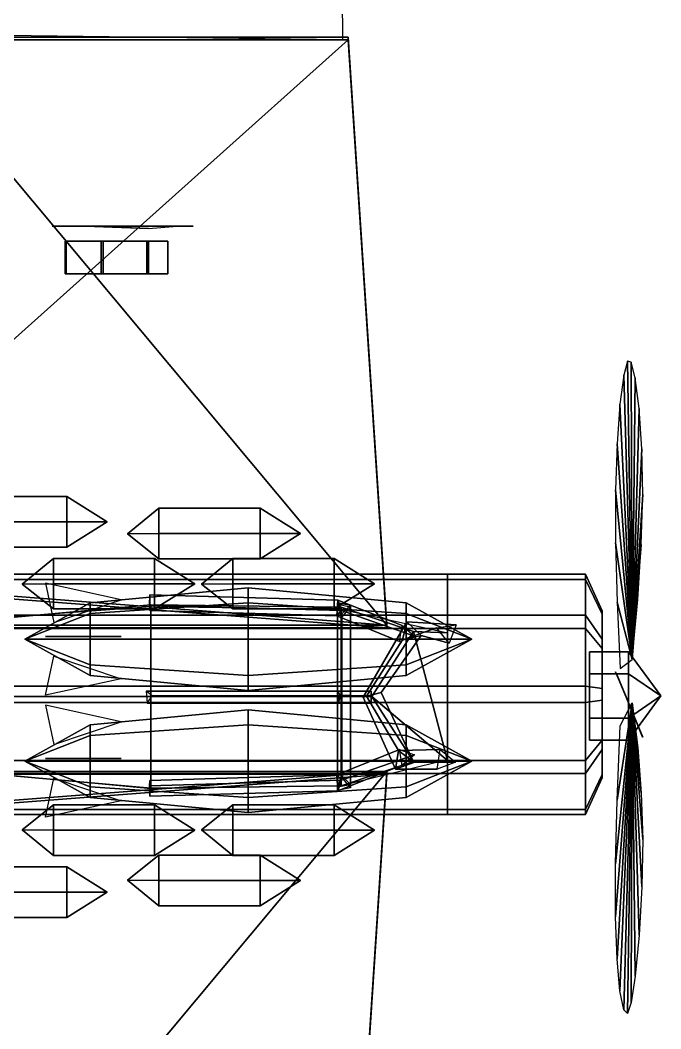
# Model space of a CAD drawing. Header units: metres. Extents: x -42.1 to 28.1, y -49.4 to 49.
# Drawn here: x 4.92 to 28.13, y -12.11 to 24.42 of the extents above; entities that cross this region are included whole.
import ezdxf

# ---------------------------------------------------------------- set-up
doc = ezdxf.new("R2010")
doc.units = ezdxf.units.M

msp = doc.modelspace()

# ---------------------------------------------------------------- linework, layer by layer
at = {"layer": 'AileDroite', "color": 52}
for points in [[(18.201002, 2.510721, 14.481673), (0.401001, 23.807673, 17.242239), (-4.998999, 4.302053, 14.658104)], [(18.201002, 2.510721, 14.481673), (16.801003, 23.807673, 17.463238), (0.401001, 23.807673, 17.242239)], [(0.401001, 23.807673, 17.242239), (16.801003, 23.807673, 17.463238), (16.801003, 23.708088, 17.590345), (0.401001, 23.708088, 17.590345)], [(16.801003, 23.807673, 17.463238), (18.201002, 2.510721, 14.481673), (18.201002, 2.411135, 15.492781), (16.801003, 23.708088, 17.590345)], [(-4.998999, 4.202468, 15.669212), (0.401001, 23.708088, 17.590345), (16.801003, 23.708088, 17.590345)], [(-4.998999, 4.202468, 15.669212), (16.801003, 23.708088, 17.590345), (18.201002, 2.411135, 15.492781)], [(18.201002, 2.510721, 14.481673), (-4.998999, 4.302053, 14.658104), (-8.799, 2.510721, 14.481673)], [(-4.998999, 4.202468, 15.669212), (18.201002, 2.411135, 15.492781), (-8.799, 2.411135, 15.492781)], [(18.201002, 2.510721, 14.481673), (-8.799, 2.510721, 14.481673), (-8.799, 2.411135, 15.492781), (18.201002, 2.411135, 15.492781)]]:
    msp.add_3dface(points, dxfattribs=at)
at = {"layer": 'AileDroiteExt', "color": 54}
msp.add_3dface([(0.601, 23.907124, 17.609949), (3.801001, 48.786743, 20.060375), (16.400999, 48.985779, 20.079977), (16.600998, 23.708086, 17.590345)], dxfattribs=at)
at = {"layer": 'AileGauche', "color": 50}
for points in [[(-4.998999, -4.580197, 15.669212), (-8.799, -2.788864, 15.492781), (18.201002, -2.788864, 15.492781)], [(18.201002, -2.788864, 15.492781), (-8.799, -2.788864, 15.492781), (-8.799, -2.88845, 14.481673), (18.201002, -2.88845, 14.481673)], [(-4.998999, -4.679782, 14.658104), (18.201002, -2.88845, 14.481673), (-8.799, -2.88845, 14.481673)], [(18.201002, -2.788864, 15.492781), (0.401001, -24.085817, 17.590345), (-4.998999, -4.580197, 15.669212)], [(-4.998999, -4.679782, 14.658104), (16.801003, -24.185402, 17.572237), (18.201002, -2.88845, 14.481673)], [(18.201002, -2.788864, 15.492781), (16.801003, -24.085817, 17.590345), (0.401001, -24.085817, 17.590345)], [(16.801003, -24.085817, 17.590345), (18.201002, -2.788864, 15.492781), (18.201002, -2.88845, 14.481673), (16.801003, -24.185402, 17.572237)], [(-4.998999, -4.679782, 14.658104), (0.401001, -24.185402, 17.336239), (16.801003, -24.185402, 17.572237)]]:
    msp.add_3dface(points, dxfattribs=at)
at = {"layer": 'CharniereDroite', "color": 39}
msp.add_3dface([(9.230504, 16.954597, 16.450134), (8.890505, 16.954597, 15.950133), (9.310504, 16.954597, 15.950133)], dxfattribs=at)
at = {"layer": 'Cockpit', "color": 1}
for points in [[(16.42189, 3.413064, 25.797575), (16.554905, 3.035476, 26.295914), (9.605486, 3.233476, 26.159945), (9.613752, 3.611063, 25.637636)], [(16.390303, 2.84027, 25.679218), (16.42189, 3.413064, 25.797575), (9.613752, 3.611063, 25.637636), (9.615718, 3.03827, 25.513584)], [(18.658251, 1.91627, 23.8834), (18.763548, 2.489064, 23.8834), (16.42189, 3.413064, 25.797575), (16.390303, 2.84027, 25.679218)], [(16.568674, 2.808328, 20.616192), (16.409328, 3.265589, 20.616192), (16.409328, 3.315215, 26.070847), (16.568674, 2.918701, 25.802532)], [(16.409328, 3.265589, 20.616192), (16.885, 3.174958, 20.616192), (16.885, 3.236624, 26.017653), (16.409328, 3.315215, 26.070847)], [(16.568674, 2.918701, 25.802532), (16.409328, 3.315215, 26.070847), (16.409328, -0.047227, 28.288916), (16.568674, -0.034857, 27.750385)], [(16.409328, 3.315215, 26.070847), (16.885, 3.236624, 26.017653), (16.885, -0.044765, 28.182158), (16.409328, -0.047227, 28.288916)], [(18.763548, 2.489064, 23.8834), (19.206953, 2.111476, 23.8834), (16.554905, 3.035476, 26.295914), (16.42189, 3.413064, 25.797575)], [(16.554905, 3.035476, 26.295914), (16.390303, 2.84027, 25.679218), (9.615718, 3.03827, 25.513584), (9.605486, 3.233476, 26.159945)], [(19.206953, 2.111476, 23.8834), (18.658251, 1.91627, 23.8834), (16.390303, 2.84027, 25.679218), (16.554905, 3.035476, 26.295914)], [(16.885, 3.174958, 20.616192), (16.568674, 2.808328, 20.616192), (16.568674, 2.918701, 25.802532), (16.885, 3.236624, 26.017653)], [(16.885, 3.236624, 26.017653), (16.568674, 2.918701, 25.802532), (16.568674, -0.034857, 27.750385), (16.885, -0.044765, 28.182158)], [(18.933214, 2.627411, 23.996483), (19.451328, 2.137279, 23.893688), (17.997997, 0.072953, 27.681643), (17.349083, -0.106009, 27.977749)], [(18.770252, 1.97227, 23.706676), (18.933214, 2.627411, 23.996483), (17.349083, -0.106009, 27.977749), (17.461195, -0.065205, 27.142988)], [(20.00437, 2.40433, 21.631954), (20.713001, 2.523203, 21.631954), (18.933214, 2.627411, 23.996483), (18.770252, 1.97227, 23.706676)], [(20.713001, 2.523203, 21.631954), (20.461634, 1.850075, 21.631954), (19.451328, 2.137279, 23.893688), (18.933214, 2.627411, 23.996483)], [(20.461634, 1.850075, 21.631954), (20.00437, 2.40433, 21.631954), (18.770252, 1.97227, 23.706676), (19.451328, 2.137279, 23.893688)], [(19.451328, 2.137279, 23.893688), (18.770252, 1.97227, 23.706676), (17.461195, -0.065205, 27.142988), (17.997997, 0.072953, 27.681643)], [(16.423584, 0.111991, 27.971447), (9.484748, 0.111991, 27.981689), (9.514675, -0.324376, 28.037521), (16.437809, -0.324376, 28.035324)], [(16.526583, -0.057644, 28.434031), (9.701419, -0.057644, 28.386087), (9.484748, 0.111991, 27.981689), (16.423584, 0.111991, 27.971447)], [(17.633083, 0.111991, 27.190752), (16.423584, 0.111991, 27.971447), (16.437809, -0.324376, 28.035324), (17.633083, -0.324376, 27.256796)], [(17.633083, -0.057644, 27.669003), (16.526583, -0.057644, 28.434031), (16.423584, 0.111991, 27.971447), (17.633083, 0.111991, 27.190752)], [(17.349083, -0.106009, 27.977749), (17.997997, 0.072953, 27.681643), (19.185249, -2.4691, 23.941467), (18.512119, -2.707761, 24.034416)], [(17.997997, 0.072953, 27.681643), (17.461195, -0.065205, 27.142988), (18.630993, -2.034955, 23.772409), (19.185249, -2.4691, 23.941467)], [(16.437809, -0.324376, 28.035324), (9.514675, -0.324376, 28.037521), (9.701419, -0.057644, 28.386087), (16.526583, -0.057644, 28.434031)], [(16.568674, -0.034857, 27.750385), (16.409328, -0.047227, 28.288916), (16.409328, -3.348088, 25.833588), (16.568674, -2.949998, 25.568527)], [(16.409328, -0.047227, 28.288916), (16.885, -0.044765, 28.182158), (16.885, -3.269167, 25.781055), (16.409328, -3.348088, 25.833588)], [(17.633083, -0.324376, 27.256796), (16.437809, -0.324376, 28.035324), (16.526583, -0.057644, 28.434031), (17.633083, -0.057644, 27.669003)], [(16.885, -0.044765, 28.182158), (16.568674, -0.034857, 27.750385), (16.568674, -2.949998, 25.568527), (16.885, -3.269167, 25.781055)], [(17.461195, -0.065205, 27.142988), (17.349083, -0.106009, 27.977749), (18.512119, -2.707761, 24.034416), (18.630993, -2.034955, 23.772409)], [(16.390303, -2.917731, 25.679218), (16.42189, -3.490525, 25.797575), (18.763548, -2.566525, 23.8834), (18.658251, -1.993731, 23.8834)], [(16.554905, -3.112937, 26.295914), (16.390303, -2.917731, 25.679218), (18.658251, -1.993731, 23.8834), (19.206953, -2.188937, 23.8834)], [(16.42189, -3.490525, 25.797575), (16.554905, -3.112937, 26.295914), (19.206953, -2.188937, 23.8834), (18.763548, -2.566525, 23.8834)], [(18.630993, -2.034955, 23.772409), (18.512119, -2.707761, 24.034416), (20.022121, -2.70364, 21.587219), (20.140993, -1.995076, 21.596571)], [(19.185249, -2.4691, 23.941467), (18.630993, -2.034955, 23.772409), (20.140993, -1.995076, 21.596571), (20.69525, -2.452292, 21.59053)], [(18.512119, -2.707761, 24.034416), (19.185249, -2.4691, 23.941467), (20.69525, -2.452292, 21.59053), (20.022121, -2.70364, 21.587219)], [(9.605486, -3.310937, 26.159945), (9.615718, -3.115731, 25.513584), (16.390303, -2.917731, 25.679218), (16.554905, -3.112937, 26.295914)], [(9.615718, -3.115731, 25.513584), (9.613752, -3.688525, 25.637636), (16.42189, -3.490525, 25.797575), (16.390303, -2.917731, 25.679218)], [(9.613752, -3.688525, 25.637636), (9.605486, -3.310937, 26.159945), (16.554905, -3.112937, 26.295914), (16.42189, -3.490525, 25.797575)], [(16.568674, -2.949998, 25.568527), (16.409328, -3.348088, 25.833588), (16.409328, -3.477618, 20.471449), (16.568674, -3.020466, 20.459324)], [(16.409328, -3.348088, 25.833588), (16.885, -3.269167, 25.781055), (16.885, -3.386994, 20.469055), (16.409328, -3.477618, 20.471449)], [(16.885, -3.269167, 25.781055), (16.568674, -2.949998, 25.568527), (16.568674, -3.020466, 20.459324), (16.885, -3.386994, 20.469055)]]:
    msp.add_3dface(points, dxfattribs=at)
at = {"layer": 'EssieuDroit', "color": 63}
for points in [[(7.390505, 16.954597, 11.236522), (6.243239, 16.954597, 9.739893), (6.070506, 16.954597, 8.270387)], [(7.390505, 16.954597, 11.236522), (6.070506, 16.954597, 8.270387), (7.282156, 16.954597, 6.60115)], [(9.370504, 16.954597, 15.838394), (7.210505, 16.954597, 16.0783), (7.855949, 16.954597, 13.626314)], [(7.390505, 16.954597, 11.236522), (7.282156, 16.954597, 6.60115), (9.566124, 16.874598, 6.331001)], [(7.390505, 16.954597, 11.236522), (9.566124, 16.874598, 6.331001), (10.607548, 16.954596, 7.116648)], [(7.390505, 16.954597, 11.236522), (10.607548, 16.954596, 7.116648), (11.190505, 16.954597, 8.357626)], [(7.390505, 16.954597, 11.236522), (11.190505, 16.954597, 8.357626), (10.646349, 16.954597, 9.849829)], [(7.390505, 16.954597, 11.236522), (10.646349, 16.954597, 9.849829), (9.350505, 16.954597, 11.127472)], [(7.390505, 16.954597, 11.236522), (9.350505, 16.954597, 11.127472), (8.879545, 16.954596, 13.633793)], [(7.390505, 16.954597, 11.236522), (8.879545, 16.954596, 13.633793), (9.370504, 16.954597, 15.838394)], [(7.855949, 16.954597, 13.626314), (7.390505, 16.954597, 11.236522), (9.370504, 16.954597, 15.838394)]]:
    msp.add_3dface(points, dxfattribs=at)
at = {"layer": 'Fuselage', "color": 58}
for points in [[(20.401001, 2.871346, 21.518616), (-8.418999, 2.871346, 21.518616), (-8.418999, 4.348248, 19.172827), (20.401001, 4.348248, 19.172827)], [(20.401001, 4.348248, 19.172827), (-8.418999, 4.348248, 19.172827), (-8.418999, 4.164268, 16.40694), (20.401001, 4.164268, 16.40694)], [(20.401001, 4.164268, 16.40694), (-8.418999, 4.164268, 16.40694), (-8.418999, 2.389679, 14.277434), (20.401001, 2.389679, 14.277434)], [(20.401001, 0.297686, 22.548296), (-8.418999, 0.297686, 22.548296), (-8.418999, 2.871346, 21.518616), (20.401001, 2.871346, 21.518616)], [(20.401001, 2.389679, 14.277434), (-8.418999, 2.389679, 14.277434), (-8.418999, -0.297687, 13.597705), (20.401001, -0.297687, 13.597705)], [(20.401001, -2.38968, 21.868567), (-8.418999, -2.38968, 21.868567), (-8.418999, 0.297686, 22.548296), (20.401001, 0.297686, 22.548296)], [(20.401001, -0.297687, 13.597705), (-8.418999, -0.297687, 13.597705), (-8.418999, -2.871345, 14.627386), (20.401001, -2.871345, 14.627386)], [(20.401001, -4.164268, 19.739059), (-8.418999, -4.164268, 19.739059), (-8.418999, -2.38968, 21.868567), (20.401001, -2.38968, 21.868567)], [(20.401001, -2.871345, 14.627386), (-8.418999, -2.871345, 14.627386), (-8.418999, -4.348248, 16.973173), (20.401001, -4.348248, 16.973173)], [(20.401001, -4.348248, 16.973173), (-8.418999, -4.348248, 16.973173), (-8.418999, -4.164268, 19.739059), (20.401001, -4.164268, 19.739059)]]:
    msp.add_3dface(points, dxfattribs=at)
at = {"layer": 'FuselageAvant', "color": 51}
for points in [[(25.400999, 2.871346, 21.518616), (20.401001, 2.871346, 21.518616), (20.401001, 4.348248, 19.172827), (25.400999, 4.348248, 19.172827)], [(25.400999, 4.348248, 19.172827), (20.401001, 4.348248, 19.172827), (20.401001, 4.164268, 16.40694), (25.400999, 4.164268, 16.40694)], [(25.400999, 4.164268, 16.40694), (20.401001, 4.164268, 16.40694), (20.401001, 2.389679, 14.277434), (25.400999, 2.389679, 14.277434)], [(26.000999, 2, 20.473), (25.400999, 2.871346, 21.518616), (25.400999, 4.348248, 19.172827), (26.000999, 3.028719, 18.839071)], [(26.000999, 3.028719, 18.839071), (25.400999, 4.348248, 19.172827), (25.400999, 4.164268, 16.40694), (26.000999, 2.900569, 16.912527)], [(26.000999, 2.900569, 16.912527), (25.400999, 4.164268, 16.40694), (25.400999, 2.389679, 14.277434), (26.000999, 1.664501, 15.429246)], [(26.000999, -2, 15.673), (26.000999, 2, 20.473), (26.000999, 3.028719, 18.839071)], [(26.000999, -2, 15.673), (26.000999, 3.028719, 18.839071), (26.000999, 2.900569, 16.912527)], [(25.400999, 0.297686, 22.548296), (20.401001, 0.297686, 22.548296), (20.401001, 2.871346, 21.518616), (25.400999, 2.871346, 21.518616)], [(26.000999, 0.207349, 21.190212), (25.400999, 0.297686, 22.548296), (25.400999, 2.871346, 21.518616), (26.000999, 2, 20.473)], [(26.000999, -2, 15.673), (26.000999, 2.900569, 16.912527), (26.000999, 1.664501, 15.429246)], [(25.400999, 2.389679, 14.277434), (20.401001, 2.389679, 14.277434), (20.401001, -0.297687, 13.597705), (25.400999, -0.297687, 13.597705)], [(26.000999, 1.664501, 15.429246), (25.400999, 2.389679, 14.277434), (25.400999, -0.297687, 13.597705), (26.000999, -0.20735, 14.955789)], [(26.000999, -2, 15.673), (26.000999, 0.207349, 21.190212), (26.000999, 2, 20.473)], [(26.000999, -2, 15.673), (26.000999, 1.664501, 15.429246), (26.000999, -0.20735, 14.955789)], [(25.400999, -2.38968, 21.868567), (20.401001, -2.38968, 21.868567), (20.401001, 0.297686, 22.548296), (25.400999, 0.297686, 22.548296)], [(26.000999, -1.664502, 20.716755), (25.400999, -2.38968, 21.868567), (25.400999, 0.297686, 22.548296), (26.000999, 0.207349, 21.190212)], [(26.000999, -2, 15.673), (26.000999, -1.664502, 20.716755), (26.000999, 0.207349, 21.190212)], [(25.400999, -0.297687, 13.597705), (20.401001, -0.297687, 13.597705), (20.401001, -2.871345, 14.627386), (25.400999, -2.871345, 14.627386)], [(26.000999, -0.20735, 14.955789), (25.400999, -0.297687, 13.597705), (25.400999, -2.871345, 14.627386), (26.000999, -2, 15.673)], [(26.000999, -2.90057, 19.233473), (25.400999, -4.164268, 19.739059), (25.400999, -2.38968, 21.868567), (26.000999, -1.664502, 20.716755)], [(26.000999, -2, 15.673), (26.000999, -2.90057, 19.233473), (26.000999, -1.664502, 20.716755)], [(26.000999, -2, 15.673), (25.400999, -2.871345, 14.627386), (25.400999, -4.348248, 16.973173), (26.000999, -3.028718, 17.306931)], [(26.000999, -2, 15.673), (26.000999, -3.028718, 17.306931), (26.000999, -2.90057, 19.233473)], [(25.400999, -4.164268, 19.739059), (20.401001, -4.164268, 19.739059), (20.401001, -2.38968, 21.868567), (25.400999, -2.38968, 21.868567)], [(25.400999, -2.871345, 14.627386), (20.401001, -2.871345, 14.627386), (20.401001, -4.348248, 16.973173), (25.400999, -4.348248, 16.973173)], [(26.000999, -3.028718, 17.306931), (25.400999, -4.348248, 16.973173), (25.400999, -4.164268, 19.739059), (26.000999, -2.90057, 19.233473)], [(25.400999, -4.348248, 16.973173), (20.401001, -4.348248, 16.973173), (20.401001, -4.164268, 19.739059), (25.400999, -4.164268, 19.739059)]]:
    msp.add_3dface(points, dxfattribs=at)
at = {"layer": 'HBomb1', "color": 38}
for points in [[(13.181002, 3.85989, 11.655283), (13.181002, 3.315819, 12.968788), (7.453436, 2.931102, 12.584071), (7.453436, 3.315819, 11.655283)], [(13.181002, 3.315819, 10.341777), (13.181002, 3.85989, 11.655283), (7.453436, 3.315819, 11.655283), (7.453437, 2.931102, 10.726494)], [(18.908567, 3.315819, 11.655283), (18.908567, 2.931102, 12.584071), (13.181002, 3.315819, 12.968788), (13.181002, 3.85989, 11.655283)], [(18.908567, 2.931102, 10.726495), (18.908567, 3.315819, 11.655283), (13.181002, 3.85989, 11.655283), (13.181002, 3.315819, 10.341777)], [(7.453436, 3.315819, 11.655283), (7.453436, 2.931102, 12.584071), (5.081002, 2.002313, 11.655283)], [(7.453437, 2.931102, 10.726494), (7.453436, 3.315819, 11.655283), (5.081002, 2.002313, 11.655283)], [(13.181002, 3.315819, 12.968788), (13.181002, 2.002313, 13.51286), (7.453436, 2.002313, 12.968788), (7.453436, 2.931102, 12.584071)], [(13.181002, 2.002313, 9.797705), (13.181002, 3.315819, 10.341777), (7.453437, 2.931102, 10.726494), (7.453437, 2.002313, 10.341778)], [(18.908567, 2.931102, 12.584071), (18.908567, 2.002313, 12.968788), (13.181002, 2.002313, 13.51286), (13.181002, 3.315819, 12.968788)], [(18.908567, 2.002313, 10.341778), (18.908567, 2.931102, 10.726495), (13.181002, 3.315819, 10.341777), (13.181002, 2.002313, 9.797705)], [(21.281002, 2.002313, 11.655283), (21.281002, 2.002313, 11.655283), (18.908567, 2.931102, 12.584071), (18.908567, 3.315819, 11.655283)], [(21.281002, 2.002313, 11.655283), (21.281002, 2.002313, 11.655283), (18.908567, 3.315819, 11.655283), (18.908567, 2.931102, 10.726495)], [(7.453436, 2.931102, 12.584071), (7.453436, 2.002313, 12.968788), (5.081002, 2.002313, 11.655283)], [(7.453437, 2.002313, 10.341778), (7.453437, 2.931102, 10.726494), (5.081002, 2.002313, 11.655283)], [(21.281002, 2.002313, 11.655283), (21.281002, 2.002313, 11.655283), (18.908567, 2.002313, 12.968788), (18.908567, 2.931102, 12.584071)], [(21.281002, 2.002313, 11.655283), (21.281002, 2.002313, 11.655283), (18.908567, 2.931102, 10.726495), (18.908567, 2.002313, 10.341778)], [(7.453437, 1.073525, 10.726494), (7.453437, 2.002313, 10.341778), (5.081002, 2.002313, 11.655283)], [(7.453436, 0.688808, 11.655283), (7.453437, 1.073525, 10.726494), (5.081002, 2.002313, 11.655283)], [(7.453436, 1.073524, 12.584071), (7.453436, 0.688808, 11.655283), (5.081002, 2.002313, 11.655283)], [(7.453436, 2.002313, 12.968788), (7.453436, 1.073524, 12.584071), (5.081002, 2.002313, 11.655283)], [(13.181002, 2.002313, 13.51286), (13.181002, 0.688807, 12.968788), (7.453436, 1.073524, 12.584071), (7.453436, 2.002313, 12.968788)], [(13.181002, 0.688807, 10.341777), (13.181002, 2.002313, 9.797705), (7.453437, 2.002313, 10.341778), (7.453437, 1.073525, 10.726494)], [(18.908567, 1.073525, 10.726495), (18.908567, 2.002313, 10.341778), (13.181002, 2.002313, 9.797705), (13.181002, 0.688807, 10.341777)], [(18.908567, 2.002313, 12.968788), (18.908567, 1.073524, 12.584071), (13.181002, 0.688807, 12.968788), (13.181002, 2.002313, 13.51286)], [(21.281002, 2.002313, 11.655283), (21.281002, 2.002313, 11.655283), (18.908567, 2.002313, 10.341778), (18.908567, 1.073525, 10.726495)], [(21.281002, 2.002313, 11.655283), (21.281002, 2.002313, 11.655283), (18.908567, 1.073525, 10.726495), (18.908567, 0.688808, 11.655283)], [(21.281002, 2.002313, 11.655283), (21.281002, 2.002313, 11.655283), (18.908567, 0.688808, 11.655283), (18.908567, 1.073524, 12.584071)], [(21.281002, 2.002313, 11.655283), (21.281002, 2.002313, 11.655283), (18.908567, 1.073524, 12.584071), (18.908567, 2.002313, 12.968788)], [(13.181002, 0.144735, 11.655283), (13.181002, 0.688807, 10.341777), (7.453437, 1.073525, 10.726494), (7.453436, 0.688808, 11.655283)], [(13.181002, 0.688807, 12.968788), (13.181002, 0.144735, 11.655283), (7.453436, 0.688808, 11.655283), (7.453436, 1.073524, 12.584071)], [(18.908567, 0.688808, 11.655283), (18.908567, 1.073525, 10.726495), (13.181002, 0.688807, 10.341777), (13.181002, 0.144735, 11.655283)], [(18.908567, 1.073524, 12.584071), (18.908567, 0.688808, 11.655283), (13.181002, 0.144735, 11.655283), (13.181002, 0.688807, 12.968788)]]:
    msp.add_3dface(points, dxfattribs=at)
at = {"layer": 'HBomb1A1', "color": 35}
msp.add_3dface([(8.573437, 2.098808, 10.285282), (5.833436, 2.098808, 9.685283), (6.133437, 2.098808, 11.105283)], dxfattribs=at)
at = {"layer": 'HBomb1A2', "color": 36}
msp.add_3dface([(8.573437, 0.568808, 11.655283), (5.833436, -0.031192, 11.655283), (6.133437, 1.388808, 11.655283)], dxfattribs=at)
at = {"layer": 'HBomb1A3', "color": 37}
msp.add_3dface([(8.573437, 2.098808, 12.965282), (5.833436, 2.098808, 13.565283), (6.133437, 2.098808, 12.145282)], dxfattribs=at)
at = {"layer": 'HBomb1A4', "color": 34}
msp.add_3dface([(8.573437, 3.428808, 11.655283), (5.833436, 4.028808, 11.655283), (6.133437, 2.608808, 11.655283)], dxfattribs=at)
at = {"layer": 'HBomb2', "color": 23}
for points in [[(13.181002, -0.56011, 11.655283), (13.181002, -1.104181, 12.968788), (7.453436, -1.488898, 12.584071), (7.453436, -1.104182, 11.655283)], [(13.181002, -1.104181, 10.341777), (13.181002, -0.56011, 11.655283), (7.453436, -1.104182, 11.655283), (7.453437, -1.488899, 10.726494)], [(18.908567, -1.104182, 11.655283), (18.908567, -1.488898, 12.584071), (13.181002, -1.104181, 12.968788), (13.181002, -0.56011, 11.655283)], [(18.908567, -1.488899, 10.726495), (18.908567, -1.104182, 11.655283), (13.181002, -0.56011, 11.655283), (13.181002, -1.104181, 10.341777)], [(7.453436, -1.104182, 11.655283), (7.453436, -1.488898, 12.584071), (5.081002, -2.417687, 11.655283)], [(7.453437, -1.488899, 10.726494), (7.453436, -1.104182, 11.655283), (5.081002, -2.417687, 11.655283)], [(13.181002, -1.104181, 12.968788), (13.181002, -2.417687, 13.51286), (7.453436, -2.417687, 12.968788), (7.453436, -1.488898, 12.584071)], [(13.181002, -2.417687, 9.797705), (13.181002, -1.104181, 10.341777), (7.453437, -1.488899, 10.726494), (7.453437, -2.417687, 10.341778)], [(18.908567, -1.488898, 12.584071), (18.908567, -2.417687, 12.968788), (13.181002, -2.417687, 13.51286), (13.181002, -1.104181, 12.968788)], [(18.908567, -2.417687, 10.341778), (18.908567, -1.488899, 10.726495), (13.181002, -1.104181, 10.341777), (13.181002, -2.417687, 9.797705)], [(21.281002, -2.417687, 11.655283), (21.281002, -2.417687, 11.655283), (18.908567, -1.488898, 12.584071), (18.908567, -1.104182, 11.655283)], [(21.281002, -2.417687, 11.655283), (21.281002, -2.417687, 11.655283), (18.908567, -1.104182, 11.655283), (18.908567, -1.488899, 10.726495)], [(7.453436, -1.488898, 12.584071), (7.453436, -2.417687, 12.968788), (5.081002, -2.417687, 11.655283)], [(7.453437, -2.417687, 10.341778), (7.453437, -1.488899, 10.726494), (5.081002, -2.417687, 11.655283)], [(21.281002, -2.417687, 11.655283), (21.281002, -2.417687, 11.655283), (18.908567, -2.417687, 12.968788), (18.908567, -1.488898, 12.584071)], [(21.281002, -2.417687, 11.655283), (21.281002, -2.417687, 11.655283), (18.908567, -1.488899, 10.726495), (18.908567, -2.417687, 10.341778)], [(7.453437, -3.346476, 10.726494), (7.453437, -2.417687, 10.341778), (5.081002, -2.417687, 11.655283)], [(7.453436, -3.731192, 11.655283), (7.453437, -3.346476, 10.726494), (5.081002, -2.417687, 11.655283)], [(7.453436, -3.346476, 12.584071), (7.453436, -3.731192, 11.655283), (5.081002, -2.417687, 11.655283)], [(7.453436, -2.417687, 12.968788), (7.453436, -3.346476, 12.584071), (5.081002, -2.417687, 11.655283)], [(13.181002, -2.417687, 13.51286), (13.181002, -3.731193, 12.968788), (7.453436, -3.346476, 12.584071), (7.453436, -2.417687, 12.968788)], [(13.181002, -3.731193, 10.341777), (13.181002, -2.417687, 9.797705), (7.453437, -2.417687, 10.341778), (7.453437, -3.346476, 10.726494)], [(18.908567, -3.346476, 10.726495), (18.908567, -2.417687, 10.341778), (13.181002, -2.417687, 9.797705), (13.181002, -3.731193, 10.341777)], [(18.908567, -2.417687, 12.968788), (18.908567, -3.346476, 12.584071), (13.181002, -3.731193, 12.968788), (13.181002, -2.417687, 13.51286)], [(21.281002, -2.417687, 11.655283), (21.281002, -2.417687, 11.655283), (18.908567, -2.417687, 10.341778), (18.908567, -3.346476, 10.726495)], [(21.281002, -2.417687, 11.655283), (21.281002, -2.417687, 11.655283), (18.908567, -3.346476, 10.726495), (18.908567, -3.731192, 11.655283)], [(21.281002, -2.417687, 11.655283), (21.281002, -2.417687, 11.655283), (18.908567, -3.731192, 11.655283), (18.908567, -3.346476, 12.584071)], [(21.281002, -2.417687, 11.655283), (21.281002, -2.417687, 11.655283), (18.908567, -3.346476, 12.584071), (18.908567, -2.417687, 12.968788)], [(13.181002, -4.275265, 11.655283), (13.181002, -3.731193, 10.341777), (7.453437, -3.346476, 10.726494), (7.453436, -3.731192, 11.655283)], [(13.181002, -3.731193, 12.968788), (13.181002, -4.275265, 11.655283), (7.453436, -3.731192, 11.655283), (7.453436, -3.346476, 12.584071)], [(18.908567, -3.731192, 11.655283), (18.908567, -3.346476, 10.726495), (13.181002, -3.731193, 10.341777), (13.181002, -4.275265, 11.655283)], [(18.908567, -3.346476, 12.584071), (18.908567, -3.731192, 11.655283), (13.181002, -4.275265, 11.655283), (13.181002, -3.731193, 12.968788)]]:
    msp.add_3dface(points, dxfattribs=at)
at = {"layer": 'HBomb2A1', "color": 20}
msp.add_3dface([(8.573437, -2.321192, 10.285282), (5.833436, -2.321192, 9.685283), (6.133437, -2.321192, 11.105283)], dxfattribs=at)
at = {"layer": 'HBomb2A2', "color": 21}
msp.add_3dface([(8.573437, -3.851192, 11.655283), (5.833436, -4.451192, 11.655283), (6.133437, -3.031192, 11.655283)], dxfattribs=at)
at = {"layer": 'HBomb2A3', "color": 22}
msp.add_3dface([(8.573437, -2.321192, 12.965282), (5.833436, -2.321192, 13.565283), (6.133437, -2.321192, 12.145282)], dxfattribs=at)
at = {"layer": 'HBomb2A4', "color": 19}
msp.add_3dface([(8.573437, -0.991192, 11.655283), (5.833436, -0.391192, 11.655283), (6.133437, -1.811192, 11.655283)], dxfattribs=at)
at = {"layer": 'LBomb1', "color": 18}
for points in [[(12.621163, -4.005752, 13.497169), (12.621163, -4.920777, 14.025461), (11.491697, -4.907333, 12.96888)], [(12.621163, -4.005752, 12.440591), (12.621163, -4.005752, 13.497169), (11.491697, -4.907333, 12.96888)], [(12.621163, -4.920778, 11.912299), (12.621163, -4.005752, 12.440591), (11.491697, -4.907333, 12.96888)], [(16.289337, -4.005752, 13.497169), (16.289337, -4.920777, 14.025461), (12.621163, -4.920777, 14.025461), (12.621163, -4.005752, 13.497169)], [(16.289337, -4.005752, 12.440591), (16.289337, -4.005752, 13.497169), (12.621163, -4.005752, 13.497169), (12.621163, -4.005752, 12.440591)], [(16.289337, -4.920778, 11.912299), (16.289337, -4.005752, 12.440591), (12.621163, -4.005752, 12.440591), (12.621163, -4.920778, 11.912299)], [(17.750389, -4.920777, 12.96888), (17.750389, -4.920777, 12.96888), (16.289337, -4.920777, 14.025461), (16.289337, -4.005752, 13.497169)], [(17.750389, -4.920777, 12.96888), (17.750389, -4.920777, 12.96888), (16.289337, -4.005752, 13.497169), (16.289337, -4.005752, 12.440591)], [(17.750389, -4.920777, 12.96888), (17.750389, -4.920777, 12.96888), (16.289337, -4.005752, 12.440591), (16.289337, -4.920778, 11.912299)], [(12.621163, -5.835803, 12.440591), (12.621163, -4.920778, 11.912299), (11.491697, -4.907333, 12.96888)], [(12.621163, -5.835803, 13.497169), (12.621163, -5.835803, 12.440591), (11.491697, -4.907333, 12.96888)], [(12.621163, -4.920777, 14.025461), (12.621163, -5.835803, 13.497169), (11.491697, -4.907333, 12.96888)], [(16.289337, -4.920777, 14.025461), (16.289337, -5.835803, 13.497169), (12.621163, -5.835803, 13.497169), (12.621163, -4.920777, 14.025461)], [(16.289337, -5.835803, 12.440591), (16.289337, -4.920778, 11.912299), (12.621163, -4.920778, 11.912299), (12.621163, -5.835803, 12.440591)], [(17.750389, -4.920777, 12.96888), (17.750389, -4.920777, 12.96888), (16.289337, -4.920778, 11.912299), (16.289337, -5.835803, 12.440591)], [(17.750389, -4.920777, 12.96888), (17.750389, -4.920777, 12.96888), (16.289337, -5.835803, 12.440591), (16.289337, -5.835803, 13.497169)], [(17.750389, -4.920777, 12.96888), (17.750389, -4.920777, 12.96888), (16.289337, -5.835803, 13.497169), (16.289337, -4.920777, 14.025461)], [(16.289337, -5.835803, 13.497169), (16.289337, -5.835803, 12.440591), (12.621163, -5.835803, 12.440591), (12.621163, -5.835803, 13.497169)]]:
    msp.add_3dface(points, dxfattribs=at)
at = {"layer": 'LBomb12', "color": 7}
for points in [[(2.941164, 7.164299, 13.240591), (2.941164, 6.249275, 12.712299), (6.609336, 6.249275, 12.712299), (6.609336, 7.164299, 13.240591)], [(2.941164, 7.164299, 14.29717), (2.941164, 7.164299, 13.240591), (6.609336, 7.164299, 13.240591), (6.609336, 7.164299, 14.29717)], [(2.941164, 6.249274, 14.825461), (2.941164, 7.164299, 14.29717), (6.609336, 7.164299, 14.29717), (6.609336, 6.249274, 14.825461)], [(6.609336, 7.164299, 13.240591), (6.609336, 6.249275, 12.712299), (8.070389, 6.249274, 13.768881)], [(6.609336, 7.164299, 14.29717), (6.609336, 7.164299, 13.240591), (8.070389, 6.249274, 13.768881)], [(6.609336, 6.249274, 14.825461), (6.609336, 7.164299, 14.29717), (8.070389, 6.249274, 13.768881)], [(2.941164, 6.249275, 12.712299), (2.941164, 5.334248, 13.240591), (6.609336, 5.334248, 13.240591), (6.609336, 6.249275, 12.712299)], [(2.941164, 5.334248, 14.29717), (2.941164, 6.249274, 14.825461), (6.609336, 6.249274, 14.825461), (6.609336, 5.334248, 14.29717)], [(6.609336, 6.249275, 12.712299), (6.609336, 5.334248, 13.240591), (8.070389, 6.249274, 13.768881)], [(6.609336, 5.334248, 14.29717), (6.609336, 6.249274, 14.825461), (8.070389, 6.249274, 13.768881)], [(6.609336, 5.334248, 13.240591), (6.609336, 5.334248, 14.29717), (8.070389, 6.249274, 13.768881)], [(2.941164, 5.334248, 13.240591), (2.941164, 5.334248, 14.29717), (6.609336, 5.334248, 14.29717), (6.609336, 5.334248, 13.240591)]]:
    msp.add_3dface(points, dxfattribs=at)
at = {"layer": 'LBomb14', "color": 5}
for points in [[(8.811699, 5.81583, 13.92888), (8.811699, 5.81583, 13.92888), (9.941165, 5.829275, 12.872298), (9.941165, 6.744299, 13.40059)], [(8.811699, 5.81583, 13.92888), (8.811699, 5.81583, 13.92888), (9.941165, 6.744299, 13.40059), (9.941165, 6.744299, 14.457169)], [(8.811699, 5.81583, 13.92888), (8.811699, 5.81583, 13.92888), (9.941165, 6.744299, 14.457169), (9.941165, 5.829274, 14.98546)], [(9.941165, 6.744299, 13.40059), (9.941165, 5.829275, 12.872298), (13.609337, 5.829275, 12.872298), (13.609337, 6.744299, 13.40059)], [(9.941165, 6.744299, 14.457169), (9.941165, 6.744299, 13.40059), (13.609337, 6.744299, 13.40059), (13.609337, 6.744299, 14.457169)], [(9.941165, 5.829274, 14.98546), (9.941165, 6.744299, 14.457169), (13.609337, 6.744299, 14.457169), (13.609337, 5.829274, 14.98546)], [(13.609337, 6.744299, 13.40059), (13.609337, 5.829275, 12.872298), (15.070389, 5.829274, 13.92888)], [(13.609337, 6.744299, 14.457169), (13.609337, 6.744299, 13.40059), (15.070389, 5.829274, 13.92888)], [(13.609337, 5.829274, 14.98546), (13.609337, 6.744299, 14.457169), (15.070389, 5.829274, 13.92888)], [(8.811699, 5.81583, 13.92888), (8.811699, 5.81583, 13.92888), (9.941165, 4.914248, 13.40059), (9.941165, 5.829275, 12.872298)], [(8.811699, 5.81583, 13.92888), (8.811699, 5.81583, 13.92888), (9.941165, 5.829274, 14.98546), (9.941165, 4.914248, 14.457169)], [(8.811699, 5.81583, 13.92888), (8.811699, 5.81583, 13.92888), (9.941165, 4.914248, 14.457169), (9.941165, 4.914248, 13.40059)], [(9.941165, 5.829275, 12.872298), (9.941165, 4.914248, 13.40059), (13.609337, 4.914248, 13.40059), (13.609337, 5.829275, 12.872298)], [(9.941165, 4.914248, 14.457169), (9.941165, 5.829274, 14.98546), (13.609337, 5.829274, 14.98546), (13.609337, 4.914248, 14.457169)], [(13.609337, 5.829275, 12.872298), (13.609337, 4.914248, 13.40059), (15.070389, 5.829274, 13.92888)], [(13.609337, 4.914248, 14.457169), (13.609337, 5.829274, 14.98546), (15.070389, 5.829274, 13.92888)], [(13.609337, 4.914248, 13.40059), (13.609337, 4.914248, 14.457169), (15.070389, 5.829274, 13.92888)], [(9.941165, 4.914248, 13.40059), (9.941165, 4.914248, 14.457169), (13.609337, 4.914248, 14.457169), (13.609337, 4.914248, 13.40059)]]:
    msp.add_3dface(points, dxfattribs=at)
at = {"layer": 'LBomb2', "color": 17}
for points in [[(6.121164, -4.005752, 13.497169), (6.121164, -4.920777, 14.025461), (4.991698, -4.907333, 12.96888)], [(6.121164, -4.005752, 12.440591), (6.121164, -4.005752, 13.497169), (4.991698, -4.907333, 12.96888)], [(6.121164, -4.920778, 11.912299), (6.121164, -4.005752, 12.440591), (4.991698, -4.907333, 12.96888)], [(9.789336, -4.005752, 13.497169), (9.789336, -4.920777, 14.025461), (6.121164, -4.920777, 14.025461), (6.121164, -4.005752, 13.497169)], [(9.789336, -4.005752, 12.440591), (9.789336, -4.005752, 13.497169), (6.121164, -4.005752, 13.497169), (6.121164, -4.005752, 12.440591)], [(9.789336, -4.920778, 11.912299), (9.789336, -4.005752, 12.440591), (6.121164, -4.005752, 12.440591), (6.121164, -4.920778, 11.912299)], [(11.250389, -4.920777, 12.96888), (11.250389, -4.920777, 12.96888), (9.789336, -4.920777, 14.025461), (9.789336, -4.005752, 13.497169)], [(11.250389, -4.920777, 12.96888), (11.250389, -4.920777, 12.96888), (9.789336, -4.005752, 13.497169), (9.789336, -4.005752, 12.440591)], [(11.250389, -4.920777, 12.96888), (11.250389, -4.920777, 12.96888), (9.789336, -4.005752, 12.440591), (9.789336, -4.920778, 11.912299)], [(6.121164, -5.835803, 12.440591), (6.121164, -4.920778, 11.912299), (4.991698, -4.907333, 12.96888)], [(6.121164, -5.835803, 13.497169), (6.121164, -5.835803, 12.440591), (4.991698, -4.907333, 12.96888)], [(6.121164, -4.920777, 14.025461), (6.121164, -5.835803, 13.497169), (4.991698, -4.907333, 12.96888)], [(9.789336, -4.920777, 14.025461), (9.789336, -5.835803, 13.497169), (6.121164, -5.835803, 13.497169), (6.121164, -4.920777, 14.025461)], [(9.789336, -5.835803, 12.440591), (9.789336, -4.920778, 11.912299), (6.121164, -4.920778, 11.912299), (6.121164, -5.835803, 12.440591)], [(11.250389, -4.920777, 12.96888), (11.250389, -4.920777, 12.96888), (9.789336, -4.920778, 11.912299), (9.789336, -5.835803, 12.440591)], [(11.250389, -4.920777, 12.96888), (11.250389, -4.920777, 12.96888), (9.789336, -5.835803, 12.440591), (9.789336, -5.835803, 13.497169)], [(11.250389, -4.920777, 12.96888), (11.250389, -4.920777, 12.96888), (9.789336, -5.835803, 13.497169), (9.789336, -4.920777, 14.025461)], [(9.789336, -5.835803, 13.497169), (9.789336, -5.835803, 12.440591), (6.121164, -5.835803, 12.440591), (6.121164, -5.835803, 13.497169)]]:
    msp.add_3dface(points, dxfattribs=at)
at = {"layer": 'LBomb5', "color": 14}
for points in [[(6.609336, -6.245751, 14.29717), (6.609336, -7.160777, 14.825461), (2.941164, -7.160777, 14.825461), (2.941164, -6.245751, 14.29717)], [(6.609336, -6.245751, 13.240591), (6.609336, -6.245751, 14.29717), (2.941164, -6.245751, 14.29717), (2.941164, -6.245751, 13.240591)], [(6.609336, -7.160778, 12.712299), (6.609336, -6.245751, 13.240591), (2.941164, -6.245751, 13.240591), (2.941164, -7.160778, 12.712299)], [(8.070389, -7.160777, 13.768881), (8.070389, -7.160777, 13.768881), (6.609336, -7.160777, 14.825461), (6.609336, -6.245751, 14.29717)], [(8.070389, -7.160777, 13.768881), (8.070389, -7.160777, 13.768881), (6.609336, -6.245751, 14.29717), (6.609336, -6.245751, 13.240591)], [(8.070389, -7.160777, 13.768881), (8.070389, -7.160777, 13.768881), (6.609336, -6.245751, 13.240591), (6.609336, -7.160778, 12.712299)], [(6.609336, -7.160777, 14.825461), (6.609336, -8.075803, 14.29717), (2.941164, -8.075803, 14.29717), (2.941164, -7.160777, 14.825461)], [(6.609336, -8.075803, 13.240591), (6.609336, -7.160778, 12.712299), (2.941164, -7.160778, 12.712299), (2.941164, -8.075803, 13.240591)], [(8.070389, -7.160777, 13.768881), (8.070389, -7.160777, 13.768881), (6.609336, -7.160778, 12.712299), (6.609336, -8.075803, 13.240591)], [(8.070389, -7.160777, 13.768881), (8.070389, -7.160777, 13.768881), (6.609336, -8.075803, 13.240591), (6.609336, -8.075803, 14.29717)], [(8.070389, -7.160777, 13.768881), (8.070389, -7.160777, 13.768881), (6.609336, -8.075803, 14.29717), (6.609336, -7.160777, 14.825461)], [(6.609336, -8.075803, 14.29717), (6.609336, -8.075803, 13.240591), (2.941164, -8.075803, 13.240591), (2.941164, -8.075803, 14.29717)]]:
    msp.add_3dface(points, dxfattribs=at)
at = {"layer": 'LBomb7', "color": 12}
for points in [[(9.941165, -5.825751, 14.457169), (9.941165, -6.740777, 14.98546), (8.811699, -6.727333, 13.92888)], [(9.941165, -5.825751, 13.40059), (9.941165, -5.825751, 14.457169), (8.811699, -6.727333, 13.92888)], [(9.941165, -6.740778, 12.872298), (9.941165, -5.825751, 13.40059), (8.811699, -6.727333, 13.92888)], [(13.609337, -5.825751, 14.457169), (13.609337, -6.740777, 14.98546), (9.941165, -6.740777, 14.98546), (9.941165, -5.825751, 14.457169)], [(13.609337, -5.825751, 13.40059), (13.609337, -5.825751, 14.457169), (9.941165, -5.825751, 14.457169), (9.941165, -5.825751, 13.40059)], [(13.609337, -6.740778, 12.872298), (13.609337, -5.825751, 13.40059), (9.941165, -5.825751, 13.40059), (9.941165, -6.740778, 12.872298)], [(15.070389, -6.740777, 13.92888), (15.070389, -6.740777, 13.92888), (13.609337, -6.740777, 14.98546), (13.609337, -5.825751, 14.457169)], [(15.070389, -6.740777, 13.92888), (15.070389, -6.740777, 13.92888), (13.609337, -5.825751, 14.457169), (13.609337, -5.825751, 13.40059)], [(15.070389, -6.740777, 13.92888), (15.070389, -6.740777, 13.92888), (13.609337, -5.825751, 13.40059), (13.609337, -6.740778, 12.872298)], [(9.941165, -7.655803, 13.40059), (9.941165, -6.740778, 12.872298), (8.811699, -6.727333, 13.92888)], [(9.941165, -7.655803, 14.457169), (9.941165, -7.655803, 13.40059), (8.811699, -6.727333, 13.92888)], [(9.941165, -6.740777, 14.98546), (9.941165, -7.655803, 14.457169), (8.811699, -6.727333, 13.92888)], [(13.609337, -6.740777, 14.98546), (13.609337, -7.655803, 14.457169), (9.941165, -7.655803, 14.457169), (9.941165, -6.740777, 14.98546)], [(13.609337, -7.655803, 13.40059), (13.609337, -6.740778, 12.872298), (9.941165, -6.740778, 12.872298), (9.941165, -7.655803, 13.40059)], [(15.070389, -6.740777, 13.92888), (15.070389, -6.740777, 13.92888), (13.609337, -6.740778, 12.872298), (13.609337, -7.655803, 13.40059)], [(15.070389, -6.740777, 13.92888), (15.070389, -6.740777, 13.92888), (13.609337, -7.655803, 13.40059), (13.609337, -7.655803, 14.457169)], [(15.070389, -6.740777, 13.92888), (15.070389, -6.740777, 13.92888), (13.609337, -7.655803, 14.457169), (13.609337, -6.740777, 14.98546)], [(13.609337, -7.655803, 14.457169), (13.609337, -7.655803, 13.40059), (9.941165, -7.655803, 13.40059), (9.941165, -7.655803, 14.457169)]]:
    msp.add_3dface(points, dxfattribs=at)
at = {"layer": 'LBomb8', "color": 11}
for points in [[(11.491697, 3.99583, 12.96888), (11.491697, 3.99583, 12.96888), (12.621163, 4.009274, 11.912299), (12.621163, 4.924299, 12.440591)], [(11.491697, 3.99583, 12.96888), (11.491697, 3.99583, 12.96888), (12.621163, 4.924299, 12.440591), (12.621163, 4.924299, 13.497169)], [(11.491697, 3.99583, 12.96888), (11.491697, 3.99583, 12.96888), (12.621163, 4.924299, 13.497169), (12.621163, 4.009274, 14.025461)], [(12.621163, 4.924299, 12.440591), (12.621163, 4.009274, 11.912299), (16.289337, 4.009274, 11.912299), (16.289337, 4.924299, 12.440591)], [(12.621163, 4.924299, 13.497169), (12.621163, 4.924299, 12.440591), (16.289337, 4.924299, 12.440591), (16.289337, 4.924299, 13.497169)], [(12.621163, 4.009274, 14.025461), (12.621163, 4.924299, 13.497169), (16.289337, 4.924299, 13.497169), (16.289337, 4.009274, 14.025461)], [(16.289337, 4.924299, 12.440591), (16.289337, 4.009274, 11.912299), (17.750389, 4.009274, 12.96888)], [(16.289337, 4.924299, 13.497169), (16.289337, 4.924299, 12.440591), (17.750389, 4.009274, 12.96888)], [(16.289337, 4.009274, 14.025461), (16.289337, 4.924299, 13.497169), (17.750389, 4.009274, 12.96888)], [(11.491697, 3.99583, 12.96888), (11.491697, 3.99583, 12.96888), (12.621163, 4.009274, 14.025461), (12.621163, 3.094248, 13.497169)], [(11.491697, 3.99583, 12.96888), (11.491697, 3.99583, 12.96888), (12.621163, 3.094248, 12.440591), (12.621163, 4.009274, 11.912299)], [(11.491697, 3.99583, 12.96888), (11.491697, 3.99583, 12.96888), (12.621163, 3.094248, 13.497169), (12.621163, 3.094248, 12.440591)], [(12.621163, 3.094248, 13.497169), (12.621163, 4.009274, 14.025461), (16.289337, 4.009274, 14.025461), (16.289337, 3.094248, 13.497169)], [(12.621163, 4.009274, 11.912299), (12.621163, 3.094248, 12.440591), (16.289337, 3.094248, 12.440591), (16.289337, 4.009274, 11.912299)], [(16.289337, 3.094248, 13.497169), (16.289337, 4.009274, 14.025461), (17.750389, 4.009274, 12.96888)], [(16.289337, 3.094248, 12.440591), (16.289337, 3.094248, 13.497169), (17.750389, 4.009274, 12.96888)], [(16.289337, 4.009274, 11.912299), (16.289337, 3.094248, 12.440591), (17.750389, 4.009274, 12.96888)], [(12.621163, 3.094248, 12.440591), (12.621163, 3.094248, 13.497169), (16.289337, 3.094248, 13.497169), (16.289337, 3.094248, 12.440591)]]:
    msp.add_3dface(points, dxfattribs=at)
at = {"layer": 'LBomb9', "color": 10}
for points in [[(4.991698, 3.99583, 12.96888), (4.991698, 3.99583, 12.96888), (6.121164, 4.009274, 11.912299), (6.121164, 4.924299, 12.440591)], [(4.991698, 3.99583, 12.96888), (4.991698, 3.99583, 12.96888), (6.121164, 4.924299, 12.440591), (6.121164, 4.924299, 13.497169)], [(4.991698, 3.99583, 12.96888), (4.991698, 3.99583, 12.96888), (6.121164, 4.924299, 13.497169), (6.121164, 4.009274, 14.025461)], [(6.121164, 4.924299, 12.440591), (6.121164, 4.009274, 11.912299), (9.789336, 4.009274, 11.912299), (9.789336, 4.924299, 12.440591)], [(6.121164, 4.924299, 13.497169), (6.121164, 4.924299, 12.440591), (9.789336, 4.924299, 12.440591), (9.789336, 4.924299, 13.497169)], [(6.121164, 4.009274, 14.025461), (6.121164, 4.924299, 13.497169), (9.789336, 4.924299, 13.497169), (9.789336, 4.009274, 14.025461)], [(9.789336, 4.924299, 12.440591), (9.789336, 4.009274, 11.912299), (11.250389, 4.009274, 12.96888)], [(9.789336, 4.924299, 13.497169), (9.789336, 4.924299, 12.440591), (11.250389, 4.009274, 12.96888)], [(9.789336, 4.009274, 14.025461), (9.789336, 4.924299, 13.497169), (11.250389, 4.009274, 12.96888)], [(4.991698, 3.99583, 12.96888), (4.991698, 3.99583, 12.96888), (6.121164, 4.009274, 14.025461), (6.121164, 3.094248, 13.497169)], [(4.991698, 3.99583, 12.96888), (4.991698, 3.99583, 12.96888), (6.121164, 3.094248, 12.440591), (6.121164, 4.009274, 11.912299)], [(4.991698, 3.99583, 12.96888), (4.991698, 3.99583, 12.96888), (6.121164, 3.094248, 13.497169), (6.121164, 3.094248, 12.440591)], [(6.121164, 3.094248, 13.497169), (6.121164, 4.009274, 14.025461), (9.789336, 4.009274, 14.025461), (9.789336, 3.094248, 13.497169)], [(6.121164, 4.009274, 11.912299), (6.121164, 3.094248, 12.440591), (9.789336, 3.094248, 12.440591), (9.789336, 4.009274, 11.912299)], [(9.789336, 3.094248, 13.497169), (9.789336, 4.009274, 14.025461), (11.250389, 4.009274, 12.96888)], [(9.789336, 3.094248, 12.440591), (9.789336, 3.094248, 13.497169), (11.250389, 4.009274, 12.96888)], [(9.789336, 4.009274, 11.912299), (9.789336, 3.094248, 12.440591), (11.250389, 4.009274, 12.96888)], [(6.121164, 3.094248, 12.440591), (6.121164, 3.094248, 13.497169), (9.789336, 3.094248, 13.497169), (9.789336, 3.094248, 12.440591)]]:
    msp.add_3dface(points, dxfattribs=at)
at = {"layer": 'Moyeux', "color": 57}
for points in [[(25.54319, 0.74135, 16.764841), (26.958298, 0.74135, 16.730844), (26.958298, 1.54135, 18.116488), (25.544977, 1.54135, 18.150433)], [(25.544977, 1.54135, 18.150433), (26.958298, 1.54135, 18.116488), (26.958298, 0.74135, 19.502125), (25.546764, 0.74135, 19.53602)], [(28.131254, -0.05865, 18.045774), (28.131254, -0.05865, 18.045774), (26.958298, 1.54135, 18.116488), (26.958298, 0.74135, 16.730844)], [(28.131254, -0.05865, 18.045774), (28.131254, -0.05865, 18.045774), (26.958298, 0.74135, 19.502125), (26.958298, 1.54135, 18.116488)], [(25.54319, -0.85865, 16.764841), (26.958298, -0.85865, 16.730844), (26.958298, 0.74135, 16.730844), (25.54319, 0.74135, 16.764841)], [(25.546764, 0.74135, 19.53602), (26.958298, 0.74135, 19.502125), (26.958298, -0.85865, 19.502125), (25.546764, -0.85865, 19.53602)], [(28.131254, -0.05865, 18.045774), (28.131254, -0.05865, 18.045774), (26.958298, 0.74135, 16.730844), (26.958298, -0.85865, 16.730844)], [(28.131254, -0.05865, 18.045774), (28.131254, -0.05865, 18.045774), (26.958298, -0.85865, 19.502125), (26.958298, 0.74135, 19.502125)], [(28.131254, -0.05865, 18.045774), (28.131254, -0.05865, 18.045774), (26.958298, -0.85865, 16.730844), (26.958298, -1.65865, 18.116488)], [(28.131254, -0.05865, 18.045774), (28.131254, -0.05865, 18.045774), (26.958298, -1.65865, 18.116488), (26.958298, -0.85865, 19.502125)], [(25.544977, -1.65865, 18.150433), (26.958298, -1.65865, 18.116488), (26.958298, -0.85865, 16.730844), (25.54319, -0.85865, 16.764841)], [(25.546764, -0.85865, 19.53602), (26.958298, -0.85865, 19.502125), (26.958298, -1.65865, 18.116488), (25.544977, -1.65865, 18.150433)]]:
    msp.add_3dface(points, dxfattribs=at)
at = {"layer": 'Pale1', "color": 42}
for points in [[(27.088846, -0.308079, 16.871126), (26.543777, -9.586179, 12.254333), (26.491251, -8.052102, 13.431883)], [(27.088846, -0.308079, 16.871126), (26.491251, -8.052102, 13.431883), (26.492649, -6.133154, 14.710022)], [(27.088846, -0.308079, 16.871126), (26.492649, -6.133154, 14.710022), (26.547968, -3.829352, 16.088751)], [(27.088846, -0.308079, 16.871126), (26.650225, -10.735402, 11.177371), (26.543777, -9.586179, 12.254333)], [(27.088846, -0.308079, 16.871126), (26.547968, -3.829352, 16.088751), (26.657206, -1.140691, 17.568079)], [(27.088846, -0.308079, 16.871126), (26.784632, -11.42014, 10.329583), (26.650225, -10.735402, 11.177371)], [(27.088846, -0.308079, 16.871126), (26.921043, -11.560777, 9.839534), (26.784632, -11.42014, 10.329583)], [(27.088846, -0.308079, 16.871126), (27.059458, -11.157308, 9.707234), (26.921043, -11.560777, 9.839534)], [(27.088846, -0.308079, 16.871126), (27.199873, -10.209744, 9.932672), (27.059458, -11.157308, 9.707234)], [(27.088846, -0.308079, 16.871126), (27.294825, -1.924694, 15.192872), (27.423155, -3.573998, 13.718222)], [(27.088846, -0.308079, 16.871126), (27.423155, -3.573998, 13.718222), (27.473846, -5.255995, 12.447167)], [(27.088846, -0.308079, 16.871126), (27.473846, -5.255995, 12.447167), (27.44689, -6.970688, 11.379713)], [(27.088846, -0.308079, 16.871126), (27.44689, -6.970688, 11.379713), (27.342293, -8.718067, 10.515859)], [(27.088846, -0.308079, 16.871126), (27.342293, -8.718067, 10.515859), (27.199873, -10.209744, 9.932672)]]:
    msp.add_3dface(points, dxfattribs=at)
at = {"layer": 'Pale2', "color": 41}
for points in [[(27.088846, -0.621095, 19.068878), (26.543777, 0.694819, 29.348288), (26.491251, 0.821629, 27.418539)], [(27.088846, -0.621095, 19.068878), (26.491251, 0.821629, 27.418539), (26.492649, 0.818253, 25.112896)], [(27.088846, -0.621095, 19.068878), (26.492649, 0.818253, 25.112896), (26.547968, 0.684701, 22.431374)], [(27.088846, -0.621095, 19.068878), (26.650225, 0.437832, 30.902161), (26.543777, 0.694819, 29.348288)], [(27.088846, -0.621095, 19.068878), (26.547968, 0.684701, 22.431374), (26.657206, 0.420977, 19.373962)], [(27.088846, -0.621095, 19.068878), (26.784632, 0.113342, 31.942507), (26.650225, 0.437832, 30.902161)], [(27.088846, -0.621095, 19.068878), (26.921043, -0.215984, 32.331696), (26.784632, 0.113342, 31.942507)], [(27.088846, -0.621095, 19.068878), (27.059458, -0.550144, 32.069725), (26.921043, -0.215984, 32.331696)], [(27.088846, -0.621095, 19.068878), (27.199873, -0.889137, 31.15661), (27.059458, -0.550144, 32.069725)], [(27.088846, -0.621095, 19.068878), (27.294825, -1.118367, 21.345432), (27.423155, -1.42819, 23.536049)], [(27.088846, -0.621095, 19.068878), (27.423155, -1.42819, 23.536049), (27.473846, -1.550566, 25.640739)], [(27.088846, -0.621095, 19.068878), (27.473846, -1.550566, 25.640739), (27.44689, -1.485488, 27.6595)], [(27.088846, -0.621095, 19.068878), (27.44689, -1.485488, 27.6595), (27.342293, -1.232967, 29.592323)], [(27.088846, -0.621095, 19.068878), (27.342293, -1.232967, 29.592323), (27.199873, -0.889137, 31.15661)]]:
    msp.add_3dface(points, dxfattribs=at)
at = {"layer": 'Pale3', "color": 43}
for points in [[(27.088846, 1.264292, 17.397881), (26.921043, 12.066853, 9.692614), (26.784632, 11.560287, 9.635011)], [(27.088846, 1.264292, 17.397881), (27.059458, 12.034682, 10.116001), (26.921043, 12.066853, 9.692614)], [(27.088846, 1.264292, 17.397881), (27.199873, 11.463788, 10.905164), (27.059458, 12.034682, 10.116001)], [(27.088846, 1.264292, 17.397881), (26.784632, 11.560287, 9.635011), (26.650225, 10.514995, 9.943193)], [(27.088846, 1.264292, 17.397881), (27.342293, 10.354153, 12.060119), (27.199873, 11.463788, 10.905164)], [(27.088846, 1.264292, 17.397881), (26.650225, 10.514995, 9.943193), (26.543777, 9.080224, 10.592803)], [(27.088846, 1.264292, 17.397881), (27.44689, 8.887362, 13.343903), (27.342293, 10.354153, 12.060119)], [(27.088846, 1.264292, 17.397881), (26.543777, 9.080224, 10.592803), (26.491251, 7.405245, 11.559475)], [(27.088846, 1.264292, 17.397881), (27.473846, 7.244979, 14.519575), (27.44689, 8.887362, 13.343903)], [(27.088846, 1.264292, 17.397881), (26.491251, 7.405245, 11.559475), (26.492649, 5.490047, 12.843229)], [(27.088846, 1.264292, 17.397881), (27.423155, 5.427006, 15.587126), (27.473846, 7.244979, 14.519575)], [(27.088846, 1.264292, 17.397881), (26.492649, 5.490047, 12.843229), (26.547968, 3.334641, 14.444049)], [(27.088846, 1.264292, 17.397881), (27.294825, 3.433445, 16.546562), (27.423155, 5.427006, 15.587126)], [(27.088846, 1.264292, 17.397881), (26.547968, 3.334641, 14.444049), (26.657206, 0.939015, 16.361933)]]:
    msp.add_3dface(points, dxfattribs=at)
at = {"layer": 'PosCam', "color": 61}
msp.add_3dface([(7.864082, -0.078391, 26.268755), (8.671464, -0.078391, 26.131264), (8.36884, -0.078391, 27.023783)], dxfattribs=at)
at = {"layer": 'RoueDroite', "color": 3}
for points in [[(7.850252, 15.234597, 9.72625), (6.548119, 15.234597, 8.645773), (6.548119, 16.414597, 8.645773), (7.850252, 16.414597, 9.72625)], [(6.548119, 15.234597, 8.645773), (6.581002, 15.234597, 6.954058), (6.581002, 16.414597, 6.954058), (6.548119, 16.414597, 8.645773)], [(6.581002, 16.414597, 6.954058), (7.850252, 16.414597, 9.72625), (6.548119, 16.414597, 8.645773)], [(6.581002, 15.234597, 6.954058), (7.924141, 15.234597, 5.925), (7.924141, 16.414597, 5.925), (6.581002, 16.414597, 6.954058)], [(6.581002, 16.414597, 6.954058), (7.924141, 16.414597, 5.925), (9.566124, 16.414597, 6.333501)], [(6.581002, 16.414597, 6.954058), (9.566124, 16.414597, 6.333501), (10.270505, 16.414597, 7.871953)], [(6.581002, 16.414597, 6.954058), (10.270505, 16.414597, 7.871953), (9.506869, 16.414597, 9.381867)], [(6.581002, 16.414597, 6.954058), (9.506869, 16.414597, 9.381867), (7.850252, 16.414597, 9.72625)], [(9.506869, 15.234597, 9.381867), (7.850252, 15.234597, 9.72625), (7.850252, 16.414597, 9.72625), (9.506869, 16.414597, 9.381867)], [(7.924141, 15.234597, 5.925), (9.566124, 15.234597, 6.333501), (9.566124, 16.414597, 6.333501), (7.924141, 16.414597, 5.925)], [(10.270505, 15.234597, 7.871953), (9.506869, 15.234597, 9.381867), (9.506869, 16.414597, 9.381867), (10.270505, 16.414597, 7.871953)], [(9.566124, 15.234597, 6.333501), (10.270505, 15.234597, 7.871953), (10.270505, 16.414597, 7.871953), (9.566124, 16.414597, 6.333501)], [(6.548119, 15.234597, 8.645773), (7.850252, 15.234597, 9.72625), (9.506869, 15.234597, 9.381867)], [(6.548119, 15.234597, 8.645773), (9.506869, 15.234597, 9.381867), (10.270505, 15.234597, 7.871953)], [(6.548119, 15.234597, 8.645773), (10.270505, 15.234597, 7.871953), (9.566124, 15.234597, 6.333501)], [(6.548119, 15.234597, 8.645773), (9.566124, 15.234597, 6.333501), (7.924141, 15.234597, 5.925)], [(6.548119, 15.234597, 8.645773), (7.924141, 15.234597, 5.925), (6.581002, 15.234597, 6.954058)]]:
    msp.add_3dface(points, dxfattribs=at)
at = {"layer": 'Verriere', "color": 2}
for points in [[(9.649001, 3.237273, 26.201731), (-1.308999, 2.256805, 25.672611), (-5.356999, 2.078635, 22.345367), (9.649001, 3.178416, 20.918985)], [(9.649001, -0.078251, 28.590815), (1.299001, -0.078391, 27.456617), (-1.308999, 2.256805, 25.672611), (9.649001, 3.237273, 26.201731)], [(16.549002, -0.078262, 28.497751), (9.649001, -0.078251, 28.590815), (9.649001, 3.237273, 26.201731), (16.549002, 3.156825, 26.166628)], [(16.549002, 3.156825, 26.166628), (9.649001, 3.237273, 26.201731), (9.649001, 3.178416, 20.918985), (16.549002, 3.080958, 21.012047)], [(17.657001, -0.078388, 27.606871), (16.549002, -0.078262, 28.497751), (16.549002, 3.156825, 26.166628), (19.163, 2.278736, 24.098753)], [(19.163, 2.278736, 24.098753), (16.549002, 3.156825, 26.166628), (16.549002, 3.080958, 21.012047), (20.401001, 2.231203, 22.027811)], [(20.401001, -2.38968, 22.119616), (17.657001, -0.078388, 27.606871), (19.163, 2.278736, 24.098753)], [(20.401001, -2.38968, 22.119616), (19.163, 2.278736, 24.098753), (20.401001, 2.231203, 22.027811)], [(9.649001, -3.394071, 26.202597), (-1.308999, -2.413796, 25.67322), (1.299001, -0.078391, 27.456617), (9.649001, -0.078251, 28.590815)], [(16.549002, -3.313639, 26.167477), (9.649001, -3.394071, 26.202597), (9.649001, -0.078251, 28.590815), (16.549002, -0.078262, 28.497751)], [(19.163, -2.435722, 24.099375), (16.549002, -3.313639, 26.167477), (16.549002, -0.078262, 28.497751), (17.657001, -0.078388, 27.606871)], [(20.401001, -2.38968, 22.119616), (19.163, -2.435722, 24.099375), (17.657001, -0.078388, 27.606871)], [(9.649001, -3.415867, 20.920036), (-5.356999, -1.996086, 22.551098), (-1.308999, -2.413796, 25.67322), (9.649001, -3.394071, 26.202597)], [(20.401001, -2.368654, 22.028561), (16.549002, -3.318409, 21.013075), (16.549002, -3.313639, 26.167477), (19.163, -2.435722, 24.099375)], [(16.549002, -3.318409, 21.013075), (9.649001, -3.415867, 20.920036), (9.649001, -3.394071, 26.202597), (16.549002, -3.313639, 26.167477)]]:
    msp.add_3dface(points, dxfattribs=at)

doc.saveas('drawing.dxf')
